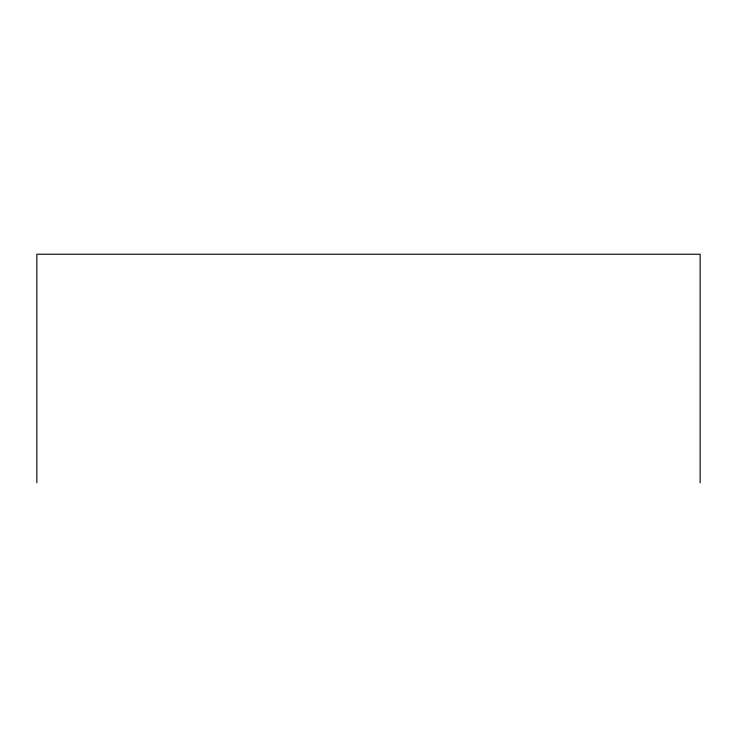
<?xml version="1.0" encoding="UTF-8"?>
<svg xmlns="http://www.w3.org/2000/svg" width="737" height="737" viewBox="0 0 737 737"><rect width="100%" height="100%" fill="white"/><g stroke="black" fill="none" stroke-linecap="round" stroke-linejoin="round"><path stroke-width="1.11" d="M700.15 482.772L700.15 254.228L36.85 254.228L36.85 482.772"/></g></svg>
